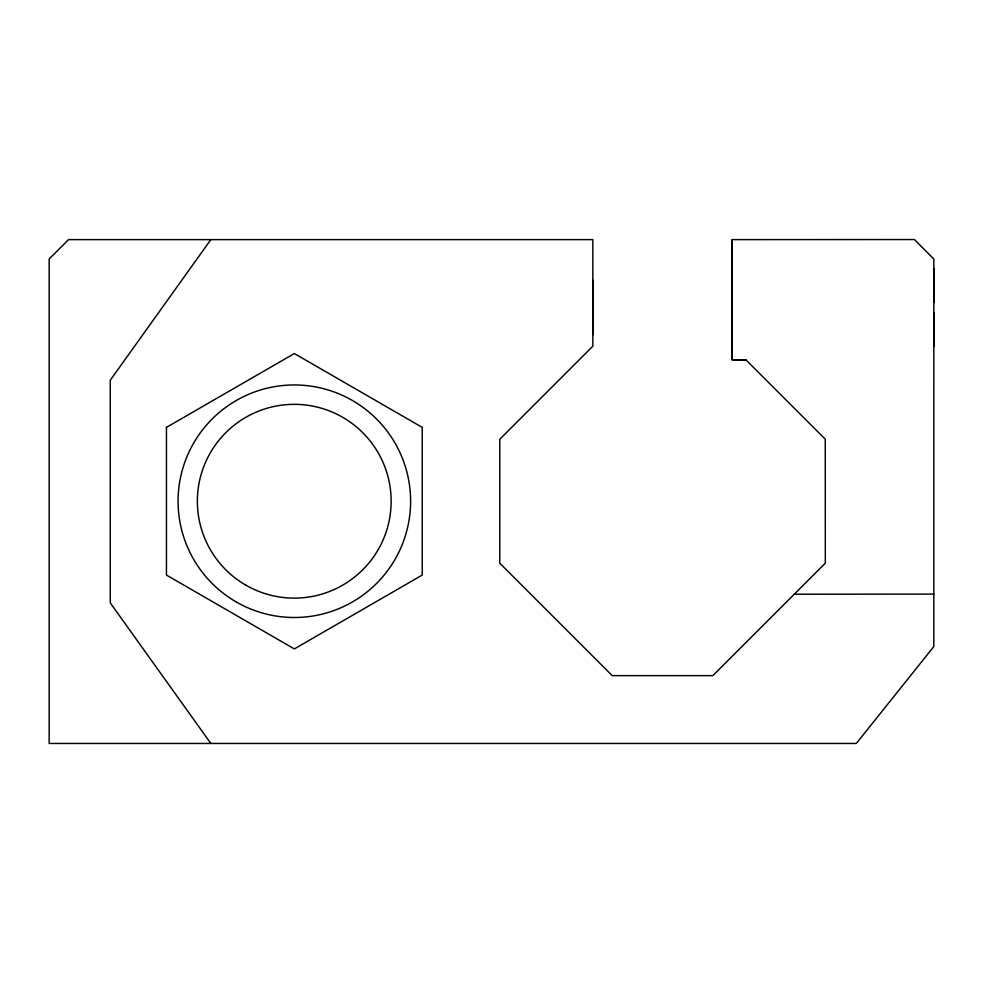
<?xml version="1.0" encoding="UTF-8"?>
<svg xmlns="http://www.w3.org/2000/svg" width="983" height="983" viewBox="0 0 983 983"><rect width="100%" height="100%" fill="white"/><g stroke="black" fill="none" stroke-linecap="round" stroke-linejoin="round"><path stroke-width="1.47" d="M732.188 239.545L732.237 359.901L745.937 359.901L732.188 359.827L732.237 239.619L914.411 239.545L933.838 258.984L933.825 646.556L856.316 743.455L49.15 743.455L49.15 258.996L68.527 239.619L592.835 239.619L592.835 346.2L499.757 439.29L499.757 563.173L612.212 675.628L712.847 675.628L825.315 563.173L825.265 439.204L745.888 359.827M933.825 343.239L933.825 346.188L933.813 312.496M933.813 273.864L933.825 268.678L933.838 302.371M732.212 269.993L732.212 268.666L732.224 302.371M732.212 344.861L732.212 346.176L732.2 312.483M210.841 239.619L110.243 380.249L110.243 602.825L210.841 743.455M794.264 594.211L933.776 594.113M592.835 280.315L592.835 334.576M166.446 427.384L166.446 575.067L294.347 648.915L422.235 575.067L422.235 427.384L294.347 353.548L166.446 427.384M245.811 585.143A96.887 96.887 0 0 0 391.148 501.232A96.887 96.887 0 0 0 245.811 417.32A96.887 96.887 0 0 0 245.811 585.143M236.203 601.915A116.264 116.264 0 0 0 410.611 501.232A116.264 116.264 0 0 0 236.203 400.536A116.264 116.264 0 0 0 236.203 601.915"/></g></svg>
